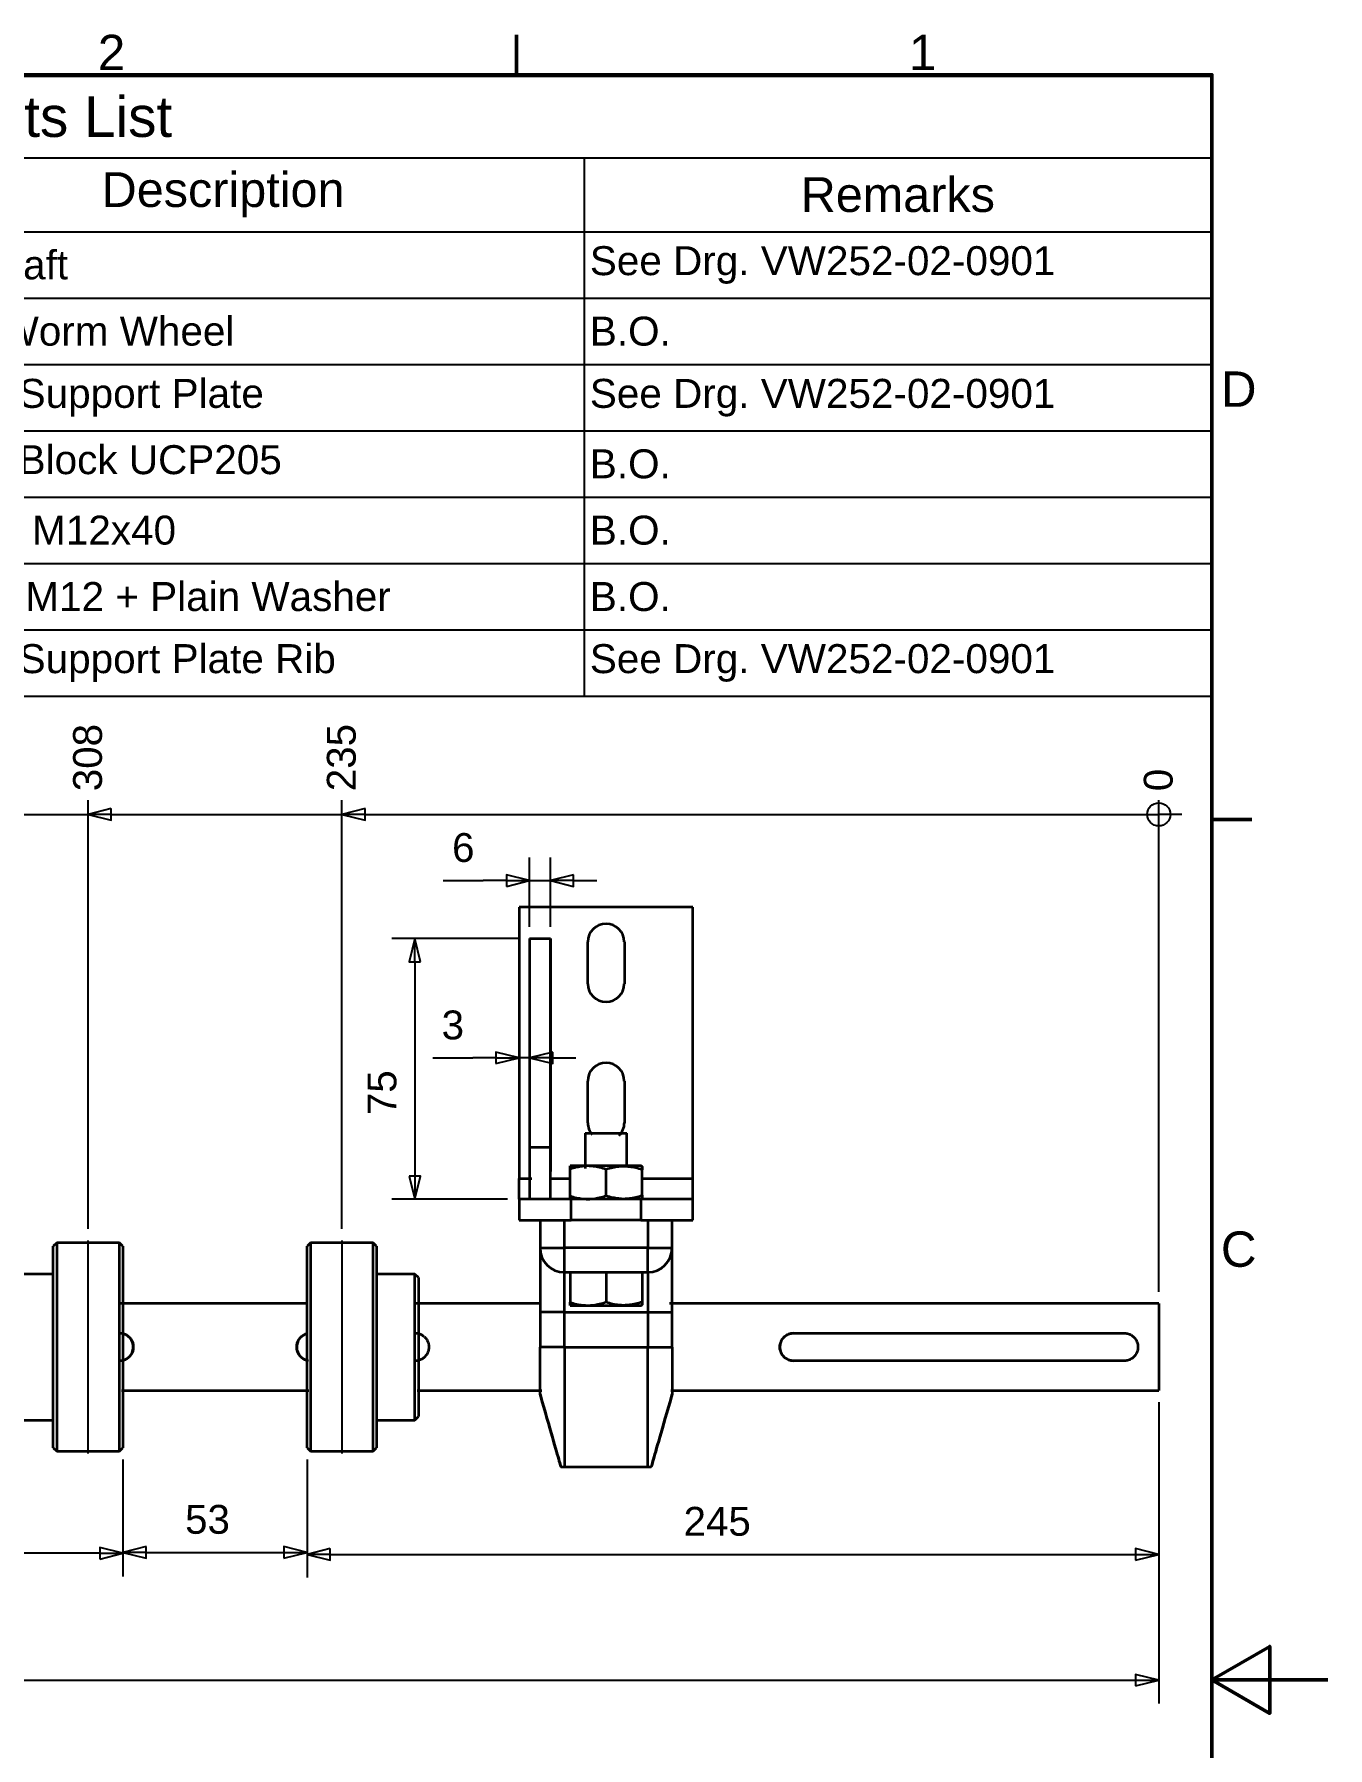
# Paper-space layout 'Roller Drive Assly' of a CAD drawing. Header units: millimetres. Extents: x 0 to 420, y 0 to 297.
# Drawn here: x 308.4 to 420, y 142.6 to 290.5 of the extents above; entities that cross this region are included whole.
import ezdxf

# ---------------------------------------------------------------- set-up
doc = ezdxf.new("R2010")
doc.units = ezdxf.units.MM
doc.linetypes.add('ACAD_ISO08W100', pattern=[36, 24, -3, 6, -3])
for name, color, linetype, lineweight in [('2dTransBorder', 7, 'Continuous', 35), ('Centerline', 7, 'ACAD_ISO08W100', 25), ('Dimensions', 5, 'Continuous', 25), ('Visible Edges', 7, 'Continuous', 50)]:
    doc.layers.add(name, color=color, linetype=linetype, lineweight=lineweight)
doc.layers.add('Title', color=7, linetype='Continuous')
doc.styles.add('Current-ISO', font='ARIAL.TTF')
doc.styles.get("Standard").update_dxf_attribs({"font": 'ARIAL.TTF'})
doc.styles.add('Text Style6', font='ARIAL.TTF')

# ---------------------------------------------------------------- blocks, each defined once
blk = doc.blocks.new('2dTransSymbol8')
at = {"color": 179}
for points in [[(318.02, 160), (316.02, 159.5), (318.02, 159), (318.02, 160)], [(329.92, 159), (331.92, 159.5), (329.92, 160), (329.92, 159)]]:
    blk.add_solid(points, dxfattribs=at)
at = {"layer": 'Dimensions', "color": 179, "linetype": 'Continuous', "lineweight": 25, "true_color": 0x262659}
for p, q in [((316.02, 167.52), (316.02, 157.5)), ((331.92, 167.52), (331.92, 157.5)), ((318.02, 160), (316.02, 159.5)), ((318.02, 159), (318.02, 160)), ((331.92, 159.5), (329.92, 160)), ((329.92, 160), (329.92, 159)), ((318.02, 159.5), (316.02, 159.5)), ((316.02, 159.5), (318.02, 159)), ((318.02, 159.5), (329.92, 159.5)), ((329.92, 159.5), (331.92, 159.5)), ((329.92, 159), (331.92, 159.5))]:
    blk.add_line(p, q, dxfattribs=at)
for points in [[(318.02, 160), (316.02, 159.5), (318.02, 159), (318.02, 160)], [(329.92, 159), (331.92, 159.5), (329.92, 160), (329.92, 159)]]:
    blk.add_lwpolyline(points, dxfattribs=at)
at = {"layer": 'Dimensions', "linetype": 'Continuous', "lineweight": 25, "insert": (321.39, 161.07), "char_height": 2.489, "attachment_point": 7, "style": 'Text Style6'}
blk.add_mtext('53', dxfattribs=at)
blk = doc.blocks.new('2dTransSymbol9')
at = {"color": 179}
for points in [[(333.92, 159.83), (331.92, 159.33), (333.92, 158.83), (333.92, 159.83)], [(403.42, 158.83), (405.42, 159.33), (403.42, 159.83), (403.42, 158.83)]]:
    blk.add_solid(points, dxfattribs=at)
at = {"layer": 'Dimensions', "color": 179, "linetype": 'Continuous', "lineweight": 25, "true_color": 0x262659}
for p, q in [((405.42, 172.47), (405.42, 157.33)), ((331.92, 167.52), (331.92, 157.33)), ((333.92, 159.83), (331.92, 159.33)), ((333.92, 158.83), (333.92, 159.83)), ((405.42, 159.33), (403.42, 159.83)), ((403.42, 159.83), (403.42, 158.83)), ((333.92, 159.33), (331.92, 159.33)), ((331.92, 159.33), (333.92, 158.83)), ((333.92, 159.33), (403.42, 159.33)), ((403.42, 159.33), (405.42, 159.33)), ((403.42, 158.83), (405.42, 159.33))]:
    blk.add_line(p, q, dxfattribs=at)
for points in [[(333.92, 159.83), (331.92, 159.33), (333.92, 158.83), (333.92, 159.83)], [(403.42, 158.83), (405.42, 159.33), (403.42, 159.83), (403.42, 158.83)]]:
    blk.add_lwpolyline(points, dxfattribs=at)
at = {"layer": 'Dimensions', "linetype": 'Continuous', "lineweight": 25, "insert": (364.41, 160.9), "char_height": 2.489, "attachment_point": 7, "style": 'Text Style6'}
blk.add_mtext('245', dxfattribs=at)
blk = doc.blocks.new('2dTransSymbol10')
at = {"color": 179}
for points in [[(239.12, 159.92), (237.12, 159.42), (239.12, 158.92), (239.12, 159.92)], [(314.02, 158.92), (316.02, 159.42), (314.02, 159.92), (314.02, 158.92)]]:
    blk.add_solid(points, dxfattribs=at)
at = {"layer": 'Dimensions', "color": 179, "linetype": 'Continuous', "lineweight": 25, "true_color": 0x262659}
for p, q in [((237.12, 167.52), (237.12, 157.42)), ((316.02, 167.52), (316.02, 157.42)), ((239.12, 159.92), (237.12, 159.42)), ((239.12, 158.92), (239.12, 159.92)), ((316.02, 159.42), (314.02, 159.92)), ((314.02, 159.92), (314.02, 158.92)), ((239.12, 159.42), (237.12, 159.42)), ((237.12, 159.42), (239.12, 158.92)), ((314.02, 159.42), (239.12, 159.42)), ((314.02, 159.42), (316.02, 159.42)), ((314.02, 158.92), (316.02, 159.42))]:
    blk.add_line(p, q, dxfattribs=at)
for points in [[(239.12, 159.92), (237.12, 159.42), (239.12, 158.92), (239.12, 159.92)], [(314.02, 158.92), (316.02, 159.42), (314.02, 159.92), (314.02, 158.92)]]:
    blk.add_lwpolyline(points, dxfattribs=at)
at = {"layer": 'Dimensions', "color": 18, "linetype": 'Continuous', "lineweight": 25, "true_color": 0x000000, "insert": (277.08, 160.99), "char_height": 2.489, "attachment_point": 7, "style": 'Text Style6'}
blk.add_mtext('263', dxfattribs=at)
blk = doc.blocks.new('2dCenterLine5')
at = {"layer": 'Centerline', "lineweight": 25}
blk.add_line((334.92, 186.42), (334.92, 168.02), dxfattribs=at)
blk = doc.blocks.new('2dCenterLine6')
at = {"layer": 'Centerline', "lineweight": 25}
blk.add_line((313.02, 168.02), (313.02, 186.42), dxfattribs=at)
blk = doc.blocks.new('2dTransSymbol15')
at = {"color": 179}
for points in [[(315.02, 223.68), (313.02, 223.18), (315.02, 222.68), (315.02, 223.68)], [(336.92, 223.68), (334.92, 223.18), (336.92, 222.68), (336.92, 223.68)]]:
    blk.add_solid(points, dxfattribs=at)
at = {"layer": 'Dimensions', "color": 179, "linetype": 'Continuous', "lineweight": 25, "true_color": 0x262659}
for p, q in [((313.02, 210.44), (313.02, 224.41)), ((315.02, 223.68), (313.02, 223.18)), ((315.02, 222.68), (315.02, 223.68)), ((334.92, 210.44), (334.92, 224.41)), ((336.92, 223.68), (334.92, 223.18)), ((336.92, 222.68), (336.92, 223.68)), ((405.42, 210.44), (405.42, 224.41)), ((242.12, 223.18), (313.02, 223.18)), ((315.02, 223.18), (313.02, 223.18)), ((313.02, 223.18), (315.02, 222.68)), ((315.02, 223.18), (334.92, 223.18)), ((336.92, 223.18), (334.92, 223.18)), ((334.92, 223.18), (336.92, 222.68)), ((336.92, 223.18), (405.42, 223.18)), ((407.42, 223.18), (405.42, 223.18)), ((313.02, 195.71), (313.02, 210.44)), ((334.92, 195.71), (334.92, 210.44)), ((405.42, 195.71), (405.42, 210.44)), ((313.02, 187.42), (313.02, 195.71)), ((334.92, 187.42), (334.92, 195.71)), ((405.42, 181.97), (405.42, 195.71))]:
    blk.add_line(p, q, dxfattribs=at)
for points in [[(315.02, 223.68), (313.02, 223.18), (315.02, 222.68), (315.02, 223.68)], [(336.92, 223.68), (334.92, 223.18), (336.92, 222.68), (336.92, 223.68)]]:
    blk.add_lwpolyline(points, dxfattribs=at)
blk.add_circle((405.42, 223.18), 1, dxfattribs=at)
at = {"layer": 'Dimensions', "linetype": 'Continuous', "lineweight": 25, "char_height": 2.489, "attachment_point": 7, "rotation": 90, "style": 'Text Style6'}
for s, insert in [('308', (314.25, 225.18)), ('235', (336.15, 225.18))]:
    blk.add_mtext(s, dxfattribs=dict(at, insert=insert))
at = {"layer": 'Dimensions', "color": 18, "linetype": 'Continuous', "lineweight": 25, "true_color": 0x000000, "insert": (406.65, 225.18), "char_height": 2.49, "attachment_point": 7, "rotation": 90, "style": 'Text Style6'}
blk.add_mtext('0', dxfattribs=at)
blk = doc.blocks.new('2dTransSymbol20')
at = {"color": 179}
for points in [[(348.22, 201.67), (350.22, 202.17), (348.22, 202.67), (348.22, 201.67)], [(353.12, 202.67), (351.12, 202.17), (353.12, 201.67), (353.12, 202.67)]]:
    blk.add_solid(points, dxfattribs=at)
at = {"layer": 'Dimensions', "color": 179, "linetype": 'Continuous', "lineweight": 25, "true_color": 0x262659}
for p, q in [((350.22, 202.17), (348.22, 202.67)), ((348.22, 202.67), (348.22, 201.67)), ((353.12, 202.67), (351.12, 202.17)), ((353.12, 201.67), (353.12, 202.67)), ((342.77, 202.17), (346.22, 202.17)), ((348.22, 202.17), (346.22, 202.17)), ((348.22, 202.17), (350.22, 202.17)), ((348.22, 201.67), (350.22, 202.17)), ((351.12, 202.17), (350.22, 202.17)), ((353.12, 202.17), (351.12, 202.17)), ((351.12, 202.17), (353.12, 201.67)), ((353.12, 202.17), (355.12, 202.17))]:
    blk.add_line(p, q, dxfattribs=at)
for points in [[(348.22, 201.67), (350.22, 202.17), (348.22, 202.67), (348.22, 201.67)], [(353.12, 202.67), (351.12, 202.17), (353.12, 201.67), (353.12, 202.67)]]:
    blk.add_lwpolyline(points, dxfattribs=at)
at = {"layer": 'Dimensions', "linetype": 'Continuous', "lineweight": 25, "insert": (343.53, 203.73), "char_height": 2.49, "attachment_point": 7, "style": 'Text Style6'}
blk.add_mtext('3', dxfattribs=at)
blk = doc.blocks.new('2dTransSymbol21')
at = {"color": 179}
for points in [[(341.72, 210.47), (341.22, 212.47), (340.72, 210.47), (341.72, 210.47)], [(340.72, 191.97), (341.22, 189.97), (341.72, 191.97), (340.72, 191.97)]]:
    blk.add_solid(points, dxfattribs=at)
at = {"layer": 'Dimensions', "color": 179, "linetype": 'Continuous', "lineweight": 25, "true_color": 0x262659}
for p, q in [((350.12, 212.47), (339.22, 212.47)), ((341.22, 212.47), (340.72, 210.47)), ((341.22, 210.47), (341.22, 212.47)), ((341.72, 210.47), (341.22, 212.47)), ((340.72, 210.47), (341.72, 210.47)), ((341.22, 210.47), (341.22, 191.97)), ((340.72, 191.97), (341.22, 189.97)), ((341.72, 191.97), (340.72, 191.97)), ((341.22, 191.97), (341.22, 189.97)), ((341.22, 189.97), (341.72, 191.97)), ((349.22, 189.97), (339.22, 189.97))]:
    blk.add_line(p, q, dxfattribs=at)
for points in [[(341.72, 210.47), (341.22, 212.47), (340.72, 210.47), (341.72, 210.47)], [(340.72, 191.97), (341.22, 189.97), (341.72, 191.97), (340.72, 191.97)]]:
    blk.add_lwpolyline(points, dxfattribs=at)
at = {"layer": 'Dimensions', "color": 178, "linetype": 'Continuous', "lineweight": 25, "true_color": 0x000003, "insert": (339.66, 197.23), "char_height": 2.489, "attachment_point": 7, "rotation": 90, "style": 'Text Style6'}
blk.add_mtext('75', dxfattribs=at)
blk = doc.blocks.new('2dTransSymbol22')
at = {"color": 179}
for points in [[(349.12, 216.97), (351.12, 217.47), (349.12, 217.97), (349.12, 216.97)], [(354.92, 217.97), (352.92, 217.47), (354.92, 216.97), (354.92, 217.97)]]:
    blk.add_solid(points, dxfattribs=at)
at = {"layer": 'Dimensions', "color": 179, "linetype": 'Continuous', "lineweight": 25, "true_color": 0x262659}
for p, q in [((351.12, 213.47), (351.12, 219.47)), ((352.92, 213.47), (352.92, 219.47)), ((343.67, 217.47), (347.12, 217.47)), ((349.12, 217.47), (347.12, 217.47)), ((351.12, 217.47), (349.12, 217.97)), ((349.12, 217.97), (349.12, 216.97)), ((349.12, 217.47), (351.12, 217.47)), ((349.12, 216.97), (351.12, 217.47)), ((351.12, 217.47), (352.92, 217.47)), ((354.92, 217.97), (352.92, 217.47)), ((354.92, 217.47), (352.92, 217.47)), ((352.92, 217.47), (354.92, 216.97)), ((354.92, 216.97), (354.92, 217.97)), ((354.92, 217.47), (356.92, 217.47))]:
    blk.add_line(p, q, dxfattribs=at)
for points in [[(349.12, 216.97), (351.12, 217.47), (349.12, 217.97), (349.12, 216.97)], [(354.92, 217.97), (352.92, 217.47), (354.92, 216.97), (354.92, 217.97)]]:
    blk.add_lwpolyline(points, dxfattribs=at)
at = {"layer": 'Dimensions', "color": 18, "linetype": 'Continuous', "lineweight": 25, "true_color": 0x000000, "insert": (344.43, 219.04), "char_height": 2.49, "attachment_point": 7, "style": 'Text Style6'}
blk.add_mtext('6', dxfattribs=at)
blk = doc.blocks.new('2dTransSymbol23')
at = {"color": 179}
blk.add_solid([(403.42, 147.97), (405.42, 148.47), (403.42, 148.97), (403.42, 147.97)], dxfattribs=at)
at = {"layer": 'Dimensions', "color": 179, "linetype": 'Continuous', "lineweight": 25, "true_color": 0x262659}
for p, q in [((405.42, 172.47), (405.42, 146.47)), ((95.42, 148.47), (403.42, 148.47)), ((405.42, 148.47), (403.42, 148.97)), ((403.42, 148.97), (403.42, 147.97)), ((403.42, 148.47), (405.42, 148.47)), ((403.42, 147.97), (405.42, 148.47))]:
    blk.add_line(p, q, dxfattribs=at)
blk.add_lwpolyline([(403.42, 147.97), (405.42, 148.47), (403.42, 148.97), (403.42, 147.97)], dxfattribs=at)
blk = doc.blocks.new('*T45')
at = {"color": 0, "lineweight": -2}
for p, q in [((0, 0), (15.21, 0)), ((0, 0), (0, -7.06)), ((15.21, 0), (28.22, 0)), ((28.22, 0), (83.31, 0)), ((83.31, 0), (145.61, 0)), ((145.61, 0), (199.77, 0)), ((199.77, 0), (199.77, -7.06)), ((0, -7.06), (15.21, -7.06)), ((0, -7.06), (0, -13.45)), ((15.21, -7.06), (28.22, -7.06)), ((15.21, -7.06), (15.21, -13.45)), ((28.22, -7.06), (83.31, -7.06)), ((28.22, -7.06), (28.22, -13.45)), ((83.31, -7.06), (145.61, -7.06)), ((83.31, -7.06), (83.31, -13.45)), ((145.61, -7.06), (199.77, -7.06)), ((145.61, -7.06), (145.61, -13.45)), ((199.77, -7.06), (199.77, -13.45)), ((0, -13.45), (15.21, -13.45)), ((0, -13.45), (0, -19.17)), ((15.21, -13.45), (28.22, -13.45)), ((15.21, -13.45), (15.21, -19.17)), ((28.22, -13.45), (83.31, -13.45)), ((28.22, -13.45), (28.22, -19.17)), ((83.31, -13.45), (145.61, -13.45)), ((83.31, -13.45), (83.31, -19.17)), ((145.61, -13.45), (199.77, -13.45)), ((145.61, -13.45), (145.61, -19.17)), ((199.77, -13.45), (199.77, -19.17)), ((0, -19.17), (15.21, -19.17)), ((0, -19.17), (0, -24.89)), ((15.21, -19.17), (28.22, -19.17)), ((15.21, -19.17), (15.21, -24.89)), ((28.22, -19.17), (83.31, -19.17)), ((28.22, -19.17), (28.22, -24.89)), ((83.31, -19.17), (145.61, -19.17)), ((83.31, -19.17), (83.31, -24.89)), ((145.61, -19.17), (199.77, -19.17)), ((145.61, -19.17), (145.61, -24.89)), ((199.77, -19.17), (199.77, -24.89)), ((0, -24.89), (15.21, -24.89)), ((0, -24.89), (0, -30.62)), ((15.21, -24.89), (28.22, -24.89)), ((15.21, -24.89), (15.21, -30.62)), ((28.22, -24.89), (83.31, -24.89)), ((28.22, -24.89), (28.22, -30.62)), ((83.31, -24.89), (145.61, -24.89)), ((83.31, -24.89), (83.31, -30.62)), ((145.61, -24.89), (199.77, -24.89)), ((145.61, -24.89), (145.61, -30.62)), ((199.77, -24.89), (199.77, -30.62)), ((0, -30.62), (15.21, -30.62)), ((0, -30.62), (0, -36.34)), ((15.21, -30.62), (28.22, -30.62)), ((15.21, -30.62), (15.21, -36.34)), ((28.22, -30.62), (83.31, -30.62)), ((28.22, -30.62), (28.22, -36.34)), ((83.31, -30.62), (145.61, -30.62)), ((83.31, -30.62), (83.31, -36.34)), ((145.61, -30.62), (199.77, -30.62)), ((145.61, -30.62), (145.61, -36.34)), ((199.77, -30.62), (199.77, -36.34)), ((0, -36.34), (15.21, -36.34)), ((0, -36.34), (0, -42.07)), ((15.21, -36.34), (28.22, -36.34)), ((15.21, -36.34), (15.21, -42.07)), ((28.22, -36.34), (83.31, -36.34)), ((28.22, -36.34), (28.22, -42.07)), ((83.31, -36.34), (145.61, -36.34)), ((83.31, -36.34), (83.31, -42.07)), ((145.61, -36.34), (199.77, -36.34)), ((145.61, -36.34), (145.61, -42.07)), ((199.77, -36.34), (199.77, -42.07)), ((0, -42.07), (15.21, -42.07)), ((0, -42.07), (0, -47.79)), ((15.21, -42.07), (28.22, -42.07)), ((15.21, -42.07), (15.21, -47.79)), ((28.22, -42.07), (83.31, -42.07)), ((28.22, -42.07), (28.22, -47.79)), ((83.31, -42.07), (145.61, -42.07)), ((83.31, -42.07), (83.31, -47.79)), ((145.61, -42.07), (199.77, -42.07)), ((145.61, -42.07), (145.61, -47.79)), ((199.77, -42.07), (199.77, -47.79)), ((0, -47.79), (15.21, -47.79)), ((0, -47.79), (0, -53.51)), ((15.21, -47.79), (28.22, -47.79)), ((15.21, -47.79), (15.21, -53.51)), ((28.22, -47.79), (83.31, -47.79)), ((28.22, -47.79), (28.22, -53.51)), ((83.31, -47.79), (145.61, -47.79)), ((83.31, -47.79), (83.31, -53.51)), ((145.61, -47.79), (199.77, -47.79)), ((145.61, -47.79), (145.61, -53.51)), ((199.77, -47.79), (199.77, -53.51)), ((0, -53.51), (15.21, -53.51)), ((15.21, -53.51), (28.22, -53.51)), ((28.22, -53.51), (83.31, -53.51)), ((83.31, -53.51), (145.61, -53.51)), ((145.61, -53.51), (199.77, -53.51))]:
    blk.add_line(p, q, dxfattribs=at)
at = {"color": 0}
for s, insert, char_height, width, attachment_point in [('Parts List', (99.88, -3.53), 3.5, 198.7679, 5), ('ITEM', (7.6, -10.25), 3, 14.2079, 5), ('Qty', (21.72, -10.25), 3, 12.0168, 5), ('Part Number', (55.77, -10.25), 3, 54.0891, 5), ('Description', (114.46, -10.25), 3, 61.2948, 5), ('Remarks', (172.69, -10.25), 3, 53.1593, 5), ('See Drg. VW252-02-0901', (146.11, -16.31), 2.5, 53.1593, 4), ('1', (7.6, -16.31), 2.5, 14.2079, 5), ('1', (21.72, -16.31), 2.5, 12.0168, 5), ('VW252-02-0902', (28.72, -16.31), 2.5, 54.0891, 4), ('Drive Shaft', (83.81, -16.31), 2.5, 61.2948, 4), ('Helical Worm Wheel', (83.81, -22.03), 2.5, 61.2948, 4), ('2', (7.6, -22.03), 2.5, 14.2079, 5), ('6', (21.72, -22.03), 2.5, 12.0168, 5), ('VW252-02-0904', (28.72, -22.03), 2.5, 54.0891, 4), ('B.O.', (146.11, -22.03), 2.5, 53.1593, 4), ('3', (7.6, -27.76), 2.5, 14.2079, 5), ('3', (21.72, -27.76), 2.5, 12.0168, 5), ('VW252-02-0901', (28.72, -27.76), 2.5, 54.0891, 4), ('Bearing Support Plate', (83.81, -27.76), 2.5, 61.2948, 4), ('See Drg. VW252-02-0901', (146.11, -27.76), 2.5, 53.1593, 4), ('4', (7.6, -33.48), 2.5, 14.2079, 5), ('3', (21.72, -33.48), 2.5, 12.0168, 5), ('UCP_205', (28.72, -33.48), 2.5, 54.0891, 4), ('Bearing Block UCP205', (83.81, -33.48), 2.5, 61.2948, 4), ('B.O.', (146.11, -33.48), 2.5, 53.1593, 4), ('5', (7.6, -39.2), 2.5, 14.2079, 5), ('6', (21.72, -39.2), 2.5, 12.0168, 5), ('M12X40H', (28.72, -39.2), 2.5, 54.0891, 4), ('Hex Bolt M12x40', (83.81, -39.2), 2.5, 61.2948, 4), ('B.O.', (146.11, -39.2), 2.5, 53.1593, 4), ('6', (7.6, -44.93), 2.5, 14.2079, 5), ('6', (21.72, -44.93), 2.5, 12.0168, 5), ('M12_NUT', (28.72, -44.93), 2.5, 54.0891, 4), ('Hex Nut M12 + Plain Washer', (83.81, -44.93), 2.5, 61.2948, 4), ('B.O.', (146.11, -44.93), 2.5, 53.1593, 4), ('7', (7.6, -50.65), 2.5, 14.2079, 5), ('3', (21.72, -50.65), 2.5, 12.0168, 5), ('VW252-02-0901-Rib', (28.72, -50.65), 2.5, 54.0891, 4), ('Bearing Support Plate Rib', (83.81, -50.65), 2.5, 61.2948, 4), ('See Drg. VW252-02-0901', (146.11, -50.65), 2.5, 53.1593, 4)]:
    blk.add_mtext(s, dxfattribs=dict(at, insert=insert, char_height=char_height, width=width, attachment_point=attachment_point))
blk = doc.blocks.new('Default Border')
at = {"layer": '2dTransBorder', "color": 179, "linetype": 'Continuous', "lineweight": 50, "true_color": 0x262659}
for points in [[(350, 287), (350, 290.45)], [(10, 10), (10, 287), (410, 287), (410, 10), (10, 10)], [(410, 222.75), (413.45, 222.75)], [(420, 148.5), (410, 148.5), (415, 151.39), (415, 145.61), (410, 148.5)]]:
    blk.add_lwpolyline(points, dxfattribs=at)
at = {"layer": '2dTransBorder', "color": 179, "lineweight": 211, "char_height": 3.05, "attachment_point": 7, "style": 'Current-ISO'}
for s, insert in [('2', (313.86, 287.4)), ('1', (383.86, 287.4)), ('D', (410.78, 258.35)), ('C', (410.78, 184.1))]:
    blk.add_mtext(s, dxfattribs=dict(at, insert=insert))
blk = doc.blocks.new('Title')
at = {"layer": '2dTransBorder'}
blk.add_blockref('Default Border', (-10, -10), dxfattribs=at)

psp = doc.layouts.new('Roller Drive Assly')

# ---------------------------------------------------------------- linework, layer by layer
at = {"layer": 'Visible Edges', "color": 179, "linetype": 'Continuous', "lineweight": 35, "true_color": 0x262659}
for p, q in [((350.22, 215.17), (350.22, 191.77)), ((365.22, 215.17), (350.22, 215.17)), ((365.22, 191.77), (365.22, 215.17)), ((351.12, 212.47), (351.12, 194.47)), ((351.12, 212.47), (352.92, 212.47)), ((352.92, 212.47), (352.92, 192.37)), ((352.92, 194.47), (352.92, 212.47)), ((356.15, 208.57), (356.15, 212.17)), ((359.3, 212.17), (359.3, 208.57)), ((356.15, 196.57), (356.15, 200.17)), ((359.3, 200.17), (359.3, 196.57)), ((355.92, 195.67), (359.52, 195.67)), ((355.92, 195.67), (355.92, 192.62)), ((359.52, 192.73), (359.52, 195.67)), ((351.12, 194.47), (351.12, 189.97)), ((351.12, 194.47), (352.92, 194.47)), ((352.92, 189.97), (352.92, 194.47)), ((360.73, 192.85), (354.61, 192.85)), ((354.61, 190.26), (354.61, 192.57)), ((357.72, 190.29), (357.72, 192.54)), ((360.84, 192.79), (360.73, 192.85)), ((360.84, 190.31), (360.84, 192.51)), ((350.22, 191.77), (351.32, 191.77)), ((350.22, 189.97), (350.22, 191.77)), ((352.85, 191.77), (354.71, 191.77)), ((360.73, 191.77), (365.22, 191.77)), ((365.22, 189.97), (365.22, 191.77)), ((354.72, 189.97), (350.22, 189.97)), ((350.22, 189.97), (350.22, 188.17)), ((354.72, 188.17), (354.72, 189.97)), ((360.72, 189.97), (354.72, 189.97)), ((365.22, 189.97), (360.72, 189.97)), ((360.72, 189.97), (360.72, 188.17)), ((360.73, 189.97), (360.84, 190.04)), ((365.22, 188.17), (365.22, 189.97)), ((350.22, 188.17), (354.72, 188.17)), ((352.02, 188.17), (352.02, 185.77)), ((354.12, 185.77), (354.12, 188.17)), ((360.72, 188.17), (354.72, 188.17)), ((360.72, 188.17), (365.22, 188.17)), ((361.32, 188.17), (361.32, 185.77)), ((363.42, 185.77), (363.42, 188.17)), ((310.32, 186.22), (310.02, 185.92)), ((310.02, 168.52), (310.02, 185.92)), ((310.32, 186.22), (310.32, 177.22)), ((315.72, 186.22), (310.32, 186.22)), ((315.72, 168.22), (315.72, 186.22)), ((316.02, 185.92), (315.72, 186.22)), ((316.02, 185.92), (316.02, 177.22)), ((332.22, 186.22), (331.92, 185.92)), ((331.92, 177.22), (331.92, 185.92)), ((332.22, 186.22), (332.22, 168.22)), ((337.62, 186.22), (332.22, 186.22)), ((337.62, 177.22), (337.62, 186.22)), ((337.92, 185.92), (337.62, 186.22)), ((337.92, 185.92), (337.92, 168.52)), ((352.02, 185.77), (352.02, 180.22)), ((352.02, 185.77), (354.12, 185.77)), ((352.02, 185.77), (352.02, 180.22)), ((354.12, 183.67), (354.12, 185.77)), ((361.32, 185.77), (354.12, 185.77)), ((361.32, 183.67), (361.32, 185.77)), ((361.32, 185.77), (363.42, 185.77)), ((363.42, 180.22), (363.42, 185.77)), ((363.42, 180.22), (363.42, 185.77)), ((310.02, 183.52), (306.72, 183.52)), ((341.22, 183.52), (337.92, 183.52)), ((341.22, 177.22), (341.22, 183.52)), ((341.52, 183.22), (341.22, 183.52)), ((354.12, 183.67), (357.18, 183.67)), ((354.12, 180.22), (354.12, 183.67)), ((354.61, 183.67), (354.61, 181.08)), ((354.61, 183.67), (357.72, 183.67)), ((357.72, 183.67), (357.72, 181.11)), ((357.72, 183.67), (360.84, 183.67)), ((358.27, 183.67), (361.32, 183.67)), ((360.84, 183.67), (360.84, 181.13)), ((361.32, 183.67), (361.32, 180.22)), ((341.52, 183.22), (341.52, 171.22)), ((331.96, 180.97), (315.8, 180.97)), ((352.09, 180.97), (341.31, 180.97)), ((354.61, 180.79), (357.67, 180.79)), ((357.67, 180.79), (360.73, 180.79)), ((360.73, 180.79), (360.84, 180.86)), ((405.42, 180.97), (363.19, 180.97)), ((405.42, 180.97), (405.42, 173.47)), ((352.02, 180.22), (352.02, 177.22)), ((354.12, 180.22), (352.02, 180.22)), ((354.12, 177.22), (354.12, 180.22)), ((354.12, 180.22), (361.32, 180.22)), ((361.32, 180.22), (363.42, 180.22)), ((361.32, 180.22), (361.32, 177.22)), ((363.42, 177.22), (363.42, 180.22)), ((373.92, 178.42), (402.42, 178.42)), ((310.32, 177.22), (310.32, 168.22)), ((316.02, 177.22), (316.02, 168.52)), ((331.92, 168.52), (331.92, 177.22)), ((337.62, 168.22), (337.62, 177.22)), ((341.22, 170.92), (341.22, 177.22)), ((352.02, 173.15), (352.02, 177.22)), ((354.12, 177.22), (352.02, 177.22)), ((352.02, 173.15), (352.02, 177.22)), ((354.12, 177.22), (354.12, 166.87)), ((354.12, 177.22), (361.32, 177.22)), ((361.32, 177.22), (363.42, 177.22)), ((361.32, 166.87), (361.32, 177.22)), ((363.42, 177.22), (363.42, 173.15)), ((363.42, 177.22), (363.42, 173.15)), ((402.42, 176.02), (373.92, 176.02)), ((315.9, 173.47), (332.07, 173.47)), ((341.42, 173.47), (352.19, 173.47)), ((363.3, 173.47), (405.42, 173.47)), ((306.72, 170.92), (310.02, 170.92)), ((337.92, 170.92), (341.22, 170.92)), ((341.22, 170.92), (341.52, 171.22)), ((310.02, 168.52), (310.32, 168.22)), ((310.32, 168.22), (315.72, 168.22)), ((315.72, 168.22), (316.02, 168.52)), ((331.92, 168.52), (332.22, 168.22)), ((332.22, 168.22), (337.62, 168.22)), ((337.62, 168.22), (337.92, 168.52)), ((354.12, 166.87), (361.32, 166.87))]:
    psp.add_line(p, q, dxfattribs=at)
for points in [[(354.61, 192.57), (354.61, 192.59), (354.61, 192.61), (354.61, 192.63), (354.61, 192.65), (354.61, 192.67), (354.61, 192.69), (354.61, 192.71), (354.61, 192.72), (354.61, 192.74), (354.61, 192.75), (354.61, 192.77), (354.61, 192.78), (354.61, 192.79), (354.61, 192.8), (354.61, 192.81), (354.61, 192.82), (354.61, 192.83), (354.61, 192.83), (354.61, 192.84), (354.61, 192.84), (354.61, 192.85), (354.61, 192.85), (354.61, 192.85), (354.61, 192.85)], [(357.72, 192.54), (357.58, 192.59), (357.43, 192.63), (357.29, 192.67), (357.16, 192.71), (357.02, 192.74), (356.89, 192.76), (356.77, 192.79), (356.64, 192.8), (356.52, 192.82), (356.4, 192.83), (356.28, 192.83), (356.16, 192.84), (356.04, 192.84), (355.92, 192.83), (355.79, 192.82), (355.67, 192.81), (355.55, 192.8), (355.42, 192.78), (355.3, 192.75), (355.16, 192.73), (355.03, 192.69), (354.89, 192.66), (354.75, 192.62), (354.61, 192.57)], [(360.84, 192.51), (360.69, 192.56), (360.55, 192.6), (360.41, 192.64), (360.28, 192.68), (360.14, 192.71), (360.01, 192.73), (359.89, 192.75), (359.76, 192.77), (359.64, 192.78), (359.52, 192.79), (359.4, 192.8), (359.27, 192.8), (359.15, 192.8), (359.03, 192.8), (358.91, 192.79), (358.79, 192.78), (358.67, 192.76), (358.54, 192.74), (358.41, 192.72), (358.28, 192.69), (358.15, 192.66), (358.01, 192.63), (357.87, 192.59), (357.72, 192.54)], [(360.84, 192.51), (360.84, 192.56), (360.84, 192.6), (360.84, 192.64), (360.84, 192.67), (360.84, 192.7), (360.84, 192.72), (360.84, 192.74), (360.84, 192.76), (360.84, 192.77), (360.84, 192.78), (360.84, 192.78), (360.84, 192.79), (360.84, 192.78), (360.84, 192.78), (360.84, 192.77), (360.84, 192.76), (360.84, 192.74), (360.84, 192.72), (360.84, 192.7), (360.84, 192.67), (360.84, 192.64), (360.84, 192.6), (360.84, 192.56), (360.84, 192.51)], [(354.61, 190.26), (354.75, 190.21), (354.89, 190.17), (355.03, 190.13), (355.16, 190.1), (355.3, 190.07), (355.42, 190.05), (355.55, 190.03), (355.67, 190.01), (355.79, 190), (355.92, 190), (356.04, 189.99), (356.16, 189.99), (356.28, 189.99), (356.4, 190), (356.52, 190.01), (356.64, 190.02), (356.77, 190.04), (356.89, 190.06), (357.02, 190.09), (357.16, 190.12), (357.29, 190.15), (357.43, 190.19), (357.58, 190.24), (357.72, 190.29)], [(354.61, 189.97), (354.61, 189.97), (354.61, 189.98), (354.61, 189.98), (354.61, 189.98), (354.61, 189.99), (354.61, 189.99), (354.61, 190), (354.61, 190.01), (354.61, 190.02), (354.61, 190.02), (354.61, 190.04), (354.61, 190.05), (354.61, 190.06), (354.61, 190.07), (354.61, 190.09), (354.61, 190.1), (354.61, 190.12), (354.61, 190.13), (354.61, 190.15), (354.61, 190.17), (354.61, 190.19), (354.61, 190.21), (354.61, 190.23), (354.61, 190.26)], [(357.72, 190.29), (357.87, 190.24), (358.01, 190.2), (358.15, 190.16), (358.28, 190.13), (358.41, 190.11), (358.54, 190.08), (358.67, 190.06), (358.79, 190.05), (358.91, 190.04), (359.03, 190.03), (359.15, 190.02), (359.27, 190.02), (359.4, 190.03), (359.52, 190.03), (359.64, 190.04), (359.76, 190.06), (359.89, 190.07), (360.01, 190.09), (360.14, 190.12), (360.28, 190.15), (360.41, 190.18), (360.55, 190.22), (360.69, 190.27), (360.84, 190.31)], [(360.84, 190.31), (360.84, 190.27), (360.84, 190.23), (360.84, 190.19), (360.84, 190.16), (360.84, 190.13), (360.84, 190.1), (360.84, 190.08), (360.84, 190.07), (360.84, 190.06), (360.84, 190.05), (360.84, 190.04), (360.84, 190.04), (360.84, 190.04), (360.84, 190.05), (360.84, 190.06), (360.84, 190.07), (360.84, 190.08), (360.84, 190.1), (360.84, 190.13), (360.84, 190.16), (360.84, 190.19), (360.84, 190.23), (360.84, 190.27), (360.84, 190.31)], [(354.61, 181.08), (354.75, 181.03), (354.89, 180.99), (355.03, 180.95), (355.16, 180.92), (355.3, 180.89), (355.42, 180.87), (355.55, 180.85), (355.67, 180.83), (355.79, 180.82), (355.92, 180.82), (356.04, 180.81), (356.16, 180.81), (356.28, 180.81), (356.4, 180.82), (356.52, 180.83), (356.64, 180.84), (356.77, 180.86), (356.89, 180.88), (357.02, 180.91), (357.16, 180.94), (357.29, 180.97), (357.43, 181.01), (357.58, 181.06), (357.72, 181.11)], [(354.61, 180.79), (354.61, 180.79), (354.61, 180.8), (354.61, 180.8), (354.61, 180.8), (354.61, 180.81), (354.61, 180.81), (354.61, 180.82), (354.61, 180.83), (354.61, 180.84), (354.61, 180.84), (354.61, 180.86), (354.61, 180.87), (354.61, 180.88), (354.61, 180.89), (354.61, 180.91), (354.61, 180.92), (354.61, 180.94), (354.61, 180.95), (354.61, 180.97), (354.61, 180.99), (354.61, 181.01), (354.61, 181.03), (354.61, 181.05), (354.61, 181.08)], [(357.72, 181.11), (357.87, 181.06), (358.01, 181.02), (358.15, 180.98), (358.28, 180.95), (358.41, 180.93), (358.54, 180.9), (358.67, 180.88), (358.79, 180.87), (358.91, 180.86), (359.03, 180.85), (359.15, 180.84), (359.27, 180.84), (359.4, 180.85), (359.52, 180.85), (359.64, 180.86), (359.76, 180.88), (359.89, 180.89), (360.01, 180.91), (360.14, 180.94), (360.28, 180.97), (360.41, 181), (360.55, 181.04), (360.69, 181.09), (360.84, 181.13)], [(360.84, 181.13), (360.84, 181.09), (360.84, 181.05), (360.84, 181.01), (360.84, 180.98), (360.84, 180.95), (360.84, 180.92), (360.84, 180.9), (360.84, 180.89), (360.84, 180.88), (360.84, 180.87), (360.84, 180.86), (360.84, 180.86), (360.84, 180.86), (360.84, 180.87), (360.84, 180.88), (360.84, 180.89), (360.84, 180.9), (360.84, 180.92), (360.84, 180.95), (360.84, 180.98), (360.84, 181.01), (360.84, 181.05), (360.84, 181.09), (360.84, 181.13)], [(315.84, 178.42), (315.91, 178.41), (315.98, 178.39), (316.06, 178.38), (316.13, 178.35), (316.2, 178.33), (316.27, 178.29), (316.33, 178.26), (316.39, 178.22), (316.45, 178.18), (316.51, 178.13), (316.56, 178.08), (316.61, 178.03), (316.66, 177.98), (316.7, 177.92), (316.74, 177.86), (316.78, 177.79), (316.81, 177.73), (316.84, 177.66), (316.87, 177.59), (316.89, 177.51), (316.9, 177.44), (316.92, 177.37), (316.92, 177.3), (316.92, 177.22)], [(331.02, 177.22), (331.03, 177.29), (331.03, 177.36), (331.04, 177.43), (331.06, 177.49), (331.07, 177.56), (331.1, 177.63), (331.12, 177.69), (331.15, 177.76), (331.18, 177.82), (331.22, 177.88), (331.26, 177.93), (331.3, 177.99), (331.34, 178.04), (331.39, 178.09), (331.44, 178.13), (331.49, 178.17), (331.55, 178.21), (331.61, 178.25), (331.67, 178.28), (331.73, 178.32), (331.79, 178.34), (331.86, 178.37), (331.93, 178.39), (331.99, 178.4)], [(341.34, 178.42), (341.41, 178.41), (341.48, 178.39), (341.56, 178.38), (341.63, 178.35), (341.7, 178.33), (341.77, 178.29), (341.83, 178.26), (341.89, 178.22), (341.95, 178.18), (342.01, 178.13), (342.06, 178.08), (342.11, 178.03), (342.16, 177.98), (342.2, 177.92), (342.24, 177.86), (342.28, 177.79), (342.31, 177.73), (342.34, 177.66), (342.37, 177.59), (342.39, 177.51), (342.4, 177.44), (342.42, 177.37), (342.42, 177.3), (342.42, 177.22)], [(372.72, 177.22), (372.73, 177.3), (372.73, 177.38), (372.75, 177.45), (372.77, 177.53), (372.79, 177.61), (372.82, 177.68), (372.85, 177.76), (372.89, 177.83), (372.93, 177.89), (372.98, 177.96), (373.02, 178.02), (373.08, 178.07), (373.13, 178.12), (373.19, 178.17), (373.25, 178.22), (373.32, 178.26), (373.39, 178.3), (373.46, 178.33), (373.54, 178.36), (373.62, 178.38), (373.69, 178.4), (373.77, 178.41), (373.85, 178.42), (373.92, 178.42)], [(402.42, 178.42), (402.5, 178.42), (402.58, 178.41), (402.66, 178.4), (402.73, 178.38), (402.81, 178.36), (402.89, 178.33), (402.96, 178.3), (403.03, 178.26), (403.09, 178.22), (403.16, 178.17), (403.22, 178.12), (403.27, 178.07), (403.32, 178.02), (403.37, 177.96), (403.42, 177.89), (403.46, 177.83), (403.5, 177.76), (403.53, 177.68), (403.56, 177.61), (403.58, 177.53), (403.6, 177.45), (403.61, 177.38), (403.62, 177.3), (403.62, 177.22)], [(316.92, 177.22), (316.92, 177.15), (316.92, 177.08), (316.9, 177), (316.89, 176.93), (316.87, 176.85), (316.84, 176.78), (316.81, 176.71), (316.77, 176.64), (316.74, 176.58), (316.69, 176.51), (316.65, 176.46), (316.6, 176.4), (316.55, 176.35), (316.49, 176.3), (316.43, 176.26), (316.37, 176.21), (316.31, 176.17), (316.24, 176.14), (316.17, 176.11), (316.1, 176.08), (316.02, 176.06), (315.95, 176.04), (315.87, 176.03), (315.8, 176.03)], [(331.96, 176.05), (331.89, 176.07), (331.82, 176.09), (331.76, 176.12), (331.7, 176.14), (331.64, 176.18), (331.58, 176.21), (331.52, 176.25), (331.47, 176.29), (331.42, 176.33), (331.37, 176.38), (331.33, 176.42), (331.29, 176.47), (331.25, 176.53), (331.21, 176.58), (331.18, 176.64), (331.14, 176.7), (331.12, 176.76), (331.09, 176.83), (331.07, 176.89), (331.05, 176.96), (331.04, 177.02), (331.03, 177.09), (331.03, 177.16), (331.02, 177.22)], [(342.42, 177.22), (342.42, 177.15), (342.42, 177.08), (342.4, 177), (342.39, 176.93), (342.37, 176.85), (342.34, 176.78), (342.31, 176.71), (342.27, 176.64), (342.24, 176.58), (342.19, 176.51), (342.15, 176.46), (342.1, 176.4), (342.05, 176.35), (341.99, 176.3), (341.93, 176.26), (341.87, 176.21), (341.81, 176.17), (341.74, 176.14), (341.67, 176.11), (341.6, 176.08), (341.52, 176.06), (341.45, 176.04), (341.37, 176.03), (341.3, 176.03)], [(373.92, 176.02), (373.85, 176.03), (373.77, 176.03), (373.69, 176.05), (373.62, 176.06), (373.54, 176.09), (373.46, 176.11), (373.39, 176.15), (373.32, 176.19), (373.25, 176.23), (373.19, 176.27), (373.13, 176.32), (373.08, 176.37), (373.02, 176.43), (372.98, 176.49), (372.93, 176.55), (372.89, 176.62), (372.85, 176.69), (372.82, 176.76), (372.79, 176.84), (372.77, 176.91), (372.75, 176.99), (372.73, 177.07), (372.73, 177.15), (372.72, 177.22)], [(403.62, 177.22), (403.62, 177.15), (403.61, 177.07), (403.6, 176.99), (403.58, 176.91), (403.56, 176.84), (403.53, 176.76), (403.5, 176.69), (403.46, 176.62), (403.42, 176.55), (403.37, 176.49), (403.32, 176.43), (403.27, 176.37), (403.22, 176.32), (403.16, 176.27), (403.09, 176.23), (403.03, 176.19), (402.96, 176.15), (402.89, 176.11), (402.81, 176.09), (402.73, 176.06), (402.66, 176.05), (402.58, 176.03), (402.5, 176.03), (402.42, 176.02)], [(352.02, 173.15), (352.08, 172.95), (352.21, 172.5), (352.35, 172.03), (352.49, 171.54), (352.62, 171.08), (352.74, 170.65), (352.86, 170.23), (352.98, 169.82), (353.09, 169.44), (353.18, 169.11), (353.28, 168.78), (353.36, 168.48), (353.44, 168.2), (353.51, 167.96), (353.58, 167.73), (353.63, 167.54), (353.68, 167.37), (353.72, 167.23), (353.76, 167.11), (353.78, 167.01), (353.8, 166.95), (353.81, 166.91), (353.82, 166.9), (353.81, 166.91), (353.8, 166.95), (353.78, 167.01), (353.76, 167.11), (353.72, 167.23), (353.68, 167.37), (353.63, 167.54), (353.58, 167.73), (353.51, 167.96), (353.44, 168.2), (353.36, 168.48), (353.28, 168.78), (353.18, 169.11), (353.09, 169.44), (352.98, 169.82), (352.86, 170.23), (352.74, 170.65), (352.62, 171.08), (352.49, 171.54), (352.35, 172.03), (352.21, 172.5), (352.08, 172.95), (352.02, 173.15)], [(363.42, 173.15), (363.37, 172.95), (363.24, 172.5), (363.1, 172.03), (362.96, 171.54), (362.83, 171.08), (362.71, 170.65), (362.59, 170.23), (362.47, 169.82), (362.36, 169.44), (362.27, 169.11), (362.17, 168.78), (362.08, 168.48), (362.01, 168.2), (361.94, 167.96), (361.87, 167.73), (361.81, 167.54), (361.77, 167.37), (361.73, 167.23), (361.69, 167.11), (361.66, 167.01), (361.65, 166.95), (361.63, 166.91), (361.63, 166.9), (361.63, 166.91), (361.65, 166.95), (361.66, 167.01), (361.69, 167.11), (361.73, 167.23), (361.77, 167.37), (361.81, 167.54), (361.87, 167.73), (361.94, 167.96), (362.01, 168.2), (362.08, 168.48), (362.17, 168.78), (362.27, 169.11), (362.36, 169.44), (362.47, 169.82), (362.59, 170.23), (362.71, 170.65), (362.83, 171.08), (362.96, 171.54), (363.1, 172.03), (363.24, 172.5), (363.37, 172.95), (363.42, 173.15)]]:
    psp.add_lwpolyline(points, dxfattribs=at)
for centre, radius, start, end in [((357.72, 212.17), 1.57, 0, 180), ((357.72, 208.57), 1.57, 180, 0), ((357.72, 200.17), 1.57, 0, 180), ((357.72, 196.57), 1.58, 180.0057, 221.3033), ((357.72, 196.57), 1.58, 314.989, 359.9943), ((354.12, 185.77), 2.1, 180, 270), ((361.32, 185.77), 2.1, 270, 0), ((361.32, 185.77), 2.1, 270, 0), ((315.72, 177.22), 1.2, 274.2027, 81.4969), ((332.22, 177.22), 1.2, 102.8617, 261.4872), ((373.92, 177.22), 1.2, 90, 270), ((354.12, 168.97), 2.1, 261.6091, 270), ((361.32, 168.97), 2.1, 270, 278.3909)]:
    psp.add_arc(centre, radius, start, end, dxfattribs=at)

# ---------------------------------------------------------------- block references
psp.add_blockref('*T45', (210.21, 286.89))
at = {"layer": 'Centerline'}
for name in ['2dCenterLine6', '2dCenterLine5']:
    psp.add_blockref(name, (0, 0), dxfattribs=at)
at = {"layer": 'Dimensions'}
for name in ['2dTransSymbol15', '2dTransSymbol22', '2dTransSymbol21', '2dTransSymbol20', '2dTransSymbol23', '2dTransSymbol9', '2dTransSymbol10', '2dTransSymbol8']:
    psp.add_blockref(name, (0, 0), dxfattribs=at)
at = {"layer": 'Title'}
psp.add_blockref('Title', (10, 10), dxfattribs=at)

doc.saveas('drawing.dxf')
